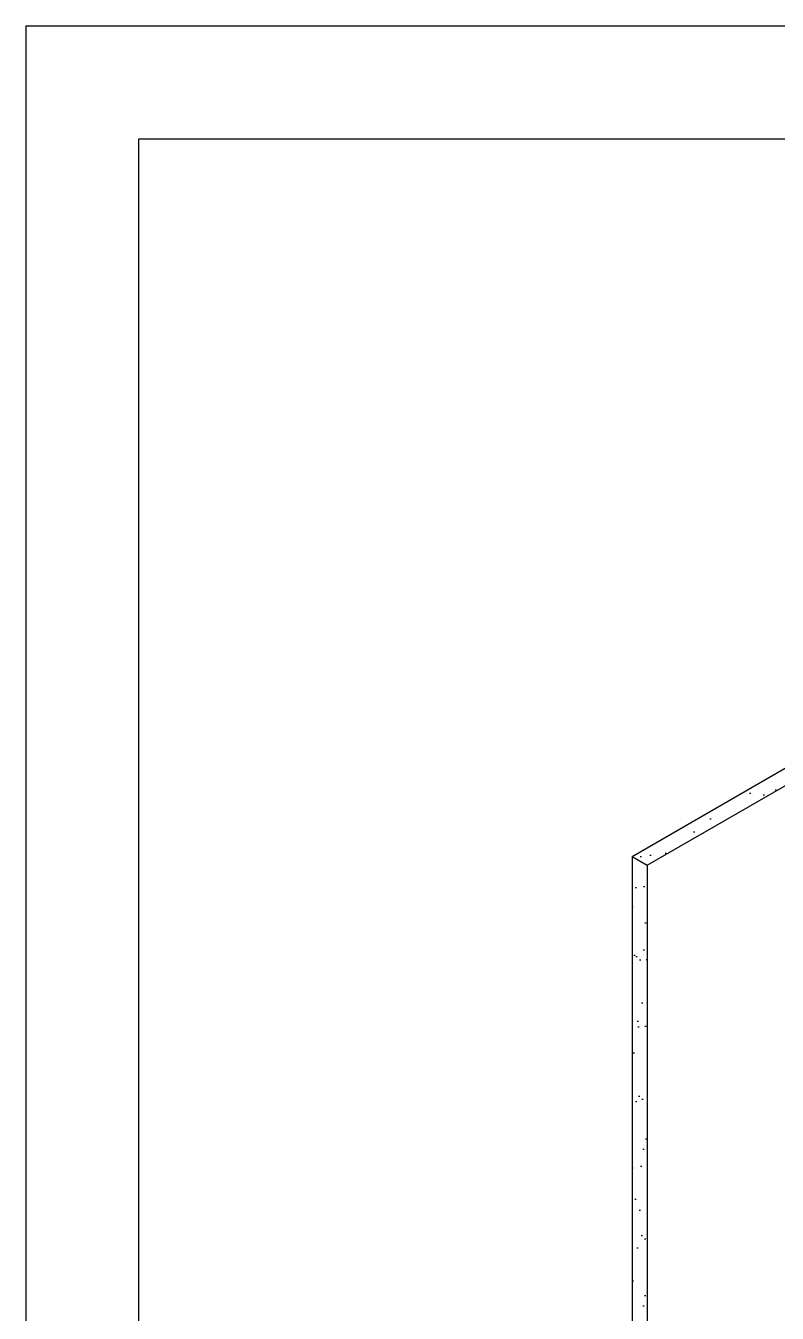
# Model space of a CAD drawing. Extents: x 0 to 51, y 0 to 66.
# Drawn here: x 0 to 9.96, y 48.94 to 66 of the extents above; entities that cross this region are included whole.
import ezdxf

# ---------------------------------------------------------------- set-up
doc = ezdxf.new("R2010")
doc.units = 0
doc.header["$LTSCALE"] = 1.5
doc.header["$MEASUREMENT"] = 0
doc.layers.get('DEFPOINTS').update_dxf_attribs({"linetype": 'CONTINUOUS'})
doc.layers.add('STRUCTURE', color=252, linetype='CONTINUOUS')
doc.layers.add('W', color=7, linetype='CONTINUOUS')
pattern_1 = [(37.5, (103.77935, 3.5), (-0.0157483, 0.481706), [0, -0.38, 0, -0.425, 0, -0.40625]), (7.5, (103.77935, 3.5), (0.442444, 0.7055365), [0, -0.205, 0, -0.3425, 0, -0.13125]), (327.5, (103.47185, 3.5), (0.7785355, 0.0014148), [0, -0.125, 0, -0.45, 0, -0.5875]), (317.5, (103.47185, 3.5), (0.7515317, 0.219419), [0, -0.0625, 0, -0.295, 0, -0.3375])]

msp = doc.modelspace()

# ---------------------------------------------------------------- hatches: boundary and pattern name
at = {"layer": 'STRUCTURE', "linetype": 'CONTINUOUS'}
h = msp.add_hatch(dxfattribs=at)
h.set_pattern_fill('AR-SAND', color=256, scale=0.25, style=0)
h.set_pattern_definition(pattern_1)
h.paths.add_polyline_path([(20.957, 62.221), (20.758, 62.337), (8.037, 54.993), (8.235, 54.876)])
h = msp.add_hatch(dxfattribs=at)
h.set_pattern_fill('AR-SAND', color=256, scale=0.25, style=0)
h.set_pattern_definition(pattern_1)
h.paths.add_polyline_path([(8.235, 54.876), (8.037, 54.993), (8.037, 38.654), (8.235, 38.539)])

# ---------------------------------------------------------------- linework, layer by layer
at = {"layer": 'DEFPOINTS'}
for q in [(0, 0), (51, 66)]:
    msp.add_line((0, 66), q, dxfattribs=at)
at = {"layer": 'STRUCTURE'}
for p, q in [((8.037, 54.993), (20.758, 62.337)), ((8.235, 54.876), (20.957, 62.221)), ((8.037, 54.993), (8.037, 38.654)), ((8.037, 54.993), (8.235, 54.876)), ((8.235, 54.876), (8.235, 38.539))]:
    msp.add_line(p, q, dxfattribs=at)
at = {"layer": 'W'}
msp.add_lwpolyline([(1.5, 64.5), (49.5, 64.5), (49.5, 1.5), (1.5, 1.5)], close=True, dxfattribs=at)

doc.saveas('drawing.dxf')
